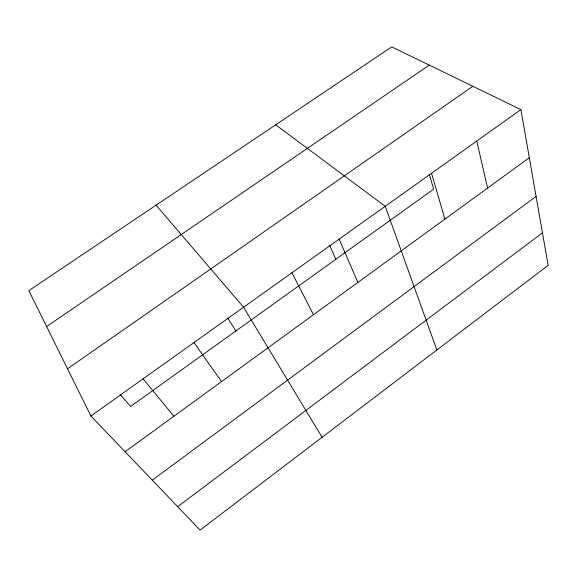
<?xml version="1.0" encoding="UTF-8"?>
<svg xmlns="http://www.w3.org/2000/svg" width="577" height="577" viewBox="0 0 577 577"><rect width="100%" height="100%" fill="white"/><g stroke="black" fill="none" stroke-linecap="round" stroke-linejoin="round"><path stroke-width="0.87" d="M177.673 506.685L542.467 232.848M152.292 480.158L536.083 196.404M125.101 451.733L529.318 157.723M90.914 416.003L520.894 109.623L548.15 265.312L200.089 530.112L90.914 416.003L28.85 290.628L391.725 46.888L520.894 109.623M67.538 368.782L472.837 86.283M46.629 326.546L429.252 65.114M275.683 124.827L385.227 206.292L436.854 349.987M120.196 394.545L130.647 406.439L433.644 189.133L429.425 174.802M156.05 205.188L243.566 307.231L322.103 437.287M143.096 378.822L173.893 416.241M193.966 342.579L221.525 381.599M227.699 318.006L235.914 330.938M291.948 272.762L313.47 314.717M329.64 245.391L335.85 259.275M339.153 239.123L357.863 282.427M431.553 173.28L444.917 219.109M476.761 141.069L487.601 188.059"/></g></svg>
